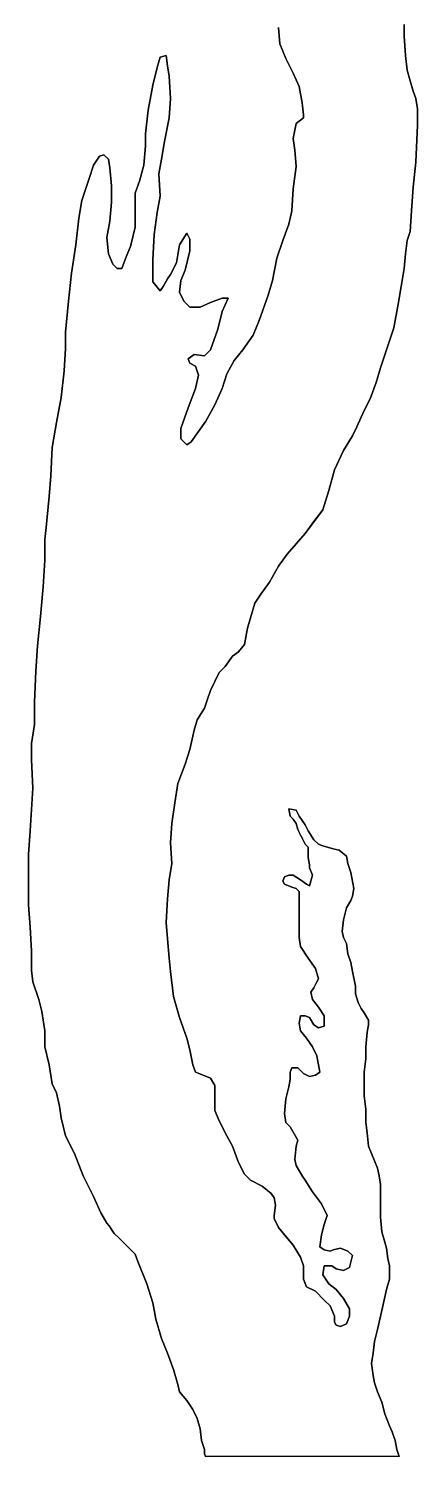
# Model space of a CAD drawing. Extents: x 708293 to 716990, y 4902010 to 4917550.
# Drawn here: x 712471 to 712734, y 4902010 to 4902975 of the extents above; entities that cross this region are included whole.
import ezdxf

# ---------------------------------------------------------------- set-up
doc = ezdxf.new("R2010")
doc.units = 0
for name, color, linetype in [('river-fill', 7, 'Continuous'), ('river_lake_canal', 7, 'Continuous'), ('swamps', 7, 'Continuous')]:
    doc.layers.add(name, color=color, linetype=linetype)

msp = doc.modelspace()

# ---------------------------------------------------------------- linework, layer by layer
at = {"layer": 'river-fill'}
for points in [[(712725.2, 4902977.72), (712725.2, 4902969.72), (712726.2, 4902956.72), (712727.2, 4902946.72), (712729.2, 4902939.72), (712731.2, 4902932.72), (712733.2, 4902927.72), (712734.2, 4902920.72), (712734.2, 4902909.72), (712733.2, 4902884.72), (712731.2, 4902867.72), (712730.2, 4902851.72), (712729.2, 4902837.72), (712727.2, 4902831.72), (712726.2, 4902822.72), (712725.2, 4902812.72), (712721.2, 4902788.72), (712718.2, 4902772.72), (712709.2, 4902745.72), (712706.2, 4902735.72), (712702.2, 4902724.72), (712698.2, 4902716.72), (712693.2, 4902705.72), (712690.2, 4902699.72), (712684.2, 4902689.72), (712678.2, 4902676.72), (712674.2, 4902662.72), (712670.2, 4902649.72), (712658.2, 4902633.72), (712646.2, 4902619.72), (712640.2, 4902611.72), (712634.2, 4902600.72), (712628.2, 4902592.72), (712624.2, 4902586.72), (712621.2, 4902576.72), (712619.2, 4902569.72), (712618.2, 4902563.72), (712617.2, 4902558.72), (712613.2, 4902553.72), (712609.2, 4902550.72), (712604.2, 4902543.72), (712600.2, 4902539.72), (712594.2, 4902527.72), (712592.2, 4902521.72), (712590.2, 4902515.72), (712585.2, 4902507.72), (712583.2, 4902500.72), (712580.2, 4902487.72), (712577.2, 4902477.72), (712572.2, 4902464.72), (712570.2, 4902451.72), (712568.2, 4902437.72), (712567.2, 4902424.72), (712568.2, 4902410.72), (712566.2, 4902399.72), (712565.2, 4902386.72), (712564.2, 4902370.72), (712565.2, 4902359.72)], [(712574.2, 4902704.72), (712574.2, 4902697.72), (712578.2, 4902693.72), (712581.2, 4902695.72), (712591.2, 4902709.72), (712597.2, 4902720.72), (712602.2, 4902731.72), (712605.2, 4902741.72), (712610.2, 4902750.72), (712616.2, 4902757.72), (712623.2, 4902767.72), (712627.2, 4902777.72), (712633.2, 4902794.72), (712636.2, 4902804.72), (712639.2, 4902819.72), (712643.2, 4902831.72), (712647.2, 4902842.72), (712649.2, 4902851.72), (712650.2, 4902866.72), (712652.2, 4902881.72), (712651.2, 4902892.72), (712650.2, 4902900.72), (712652.2, 4902910.72), (712657.2, 4902914.72), (712657.2, 4902916.72), (712656.2, 4902924.72), (712654.2, 4902935.72), (712650.2, 4902944.72), (712645.2, 4902954.72), (712641.2, 4902964.72), (712640.2, 4902975.72)], [(712474.2, 4902330.72), (712473.2, 4902338.72), (712473.2, 4902351.72), (712472.2, 4902367.72), (712471.2, 4902382.72), (712471.2, 4902416.72), (712472.2, 4902432.72), (712474.2, 4902461.72), (712473.2, 4902480.72), (712473.2, 4902491.72), (712475.2, 4902504.72), (712475.2, 4902519.72), (712476.2, 4902540.72), (712477.2, 4902557.72), (712479.2, 4902577.72), (712481.2, 4902597.72), (712482.2, 4902615.72), (712482.2, 4902629.72), (712483.2, 4902637.72), (712485.2, 4902658.72), (712486.2, 4902672.72), (712487.2, 4902691.72), (712490.2, 4902708.72), (712493.2, 4902725.72), (712495.2, 4902743.72), (712496.2, 4902758.72), (712496.2, 4902769.72), (712498.2, 4902790.72), (712500.2, 4902809.72), (712503.2, 4902828.72), (712505.2, 4902846.72), (712507.2, 4902858.72), (712512.2, 4902873.72), (712515.2, 4902882.72), (712519.2, 4902888.72), (712522.2, 4902889.72), (712525.2, 4902886.72), (712526.2, 4902880.72), (712527.2, 4902868.72), (712527.2, 4902857.72), (712526.2, 4902844.72), (712524.2, 4902833.72), (712525.2, 4902822.72), (712528.2, 4902815.72), (712531.2, 4902812.72), (712534.2, 4902812.72), (712537.2, 4902820.72), (712540.2, 4902827.72), (712543.2, 4902840.72), (712543.2, 4902863.72), (712546.2, 4902871.72), (712549.2, 4902882.72), (712550.2, 4902895.72), (712550.2, 4902903.72), (712552.2, 4902919.72), (712555.2, 4902936.72), (712558.2, 4902948.72), (712560.2, 4902955.72), (712564.2, 4902956.72), (712565.2, 4902949.72), (712566.2, 4902942.72), (712567.2, 4902927.72), (712566.2, 4902914.72), (712563.2, 4902898.72), (712561.2, 4902886.72), (712559.2, 4902876.72), (712560.2, 4902861.72), (712558.2, 4902850.72), (712556.2, 4902835.72), (712555.2, 4902818.72), (712555.2, 4902803.72), (712560.2, 4902797.72), (712562.2, 4902800.72), (712565.2, 4902805.72), (712567.2, 4902808.72), (712571.2, 4902816.72), (712573.2, 4902828.72), (712578.2, 4902836.72), (712580.2, 4902832.72), (712580.2, 4902824.72), (712577.2, 4902811.72), (712574.2, 4902804.72), (712573.2, 4902796.72), (712576.2, 4902790.72), (712580.2, 4902786.72), (712587.2, 4902786.72), (712594.2, 4902789.72), (712602.2, 4902792.72), (712606.2, 4902792.72), (712602.2, 4902783.72), (712599.2, 4902771.72), (712594.2, 4902757.72), (712590.2, 4902753.72), (712583.2, 4902754.72), (712579.2, 4902751.72), (712580.2, 4902748.72), (712584.2, 4902746.72), (712586.2, 4902740.72), (712584.2, 4902731.72), (712579.2, 4902718.72), (712574.2, 4902704.72)], [(712665.2, 4902339.72), (712660.2, 4902346.72), (712655.2, 4902354.72), (712654.2, 4902360.72), (712654.2, 4902372.72), (712654.2, 4902391.72), (712652.2, 4902393.72), (712649.2, 4902394.72), (712644.2, 4902396.72), (712643.2, 4902398.72), (712644.2, 4902401.72), (712647.2, 4902402.72), (712650.2, 4902402.72), (712655.2, 4902399.72), (712659.2, 4902396.72), (712661.2, 4902395.72), (712663.2, 4902402.72), (712661.2, 4902407.72), (712661.2, 4902409.72), (712660.2, 4902414.72), (712660.2, 4902421.72), (712658.2, 4902423.72), (712656.2, 4902427.72), (712653.2, 4902433.72), (712652.2, 4902437.72), (712650.2, 4902440.72), (712648.2, 4902442.72), (712647.2, 4902447.72), (712652.2, 4902446.72), (712654.2, 4902442.72), (712658.2, 4902436.72), (712660.2, 4902432.72), (712664.2, 4902426.72), (712667.2, 4902423.72), (712670.2, 4902422.72), (712677.2, 4902420.72), (712681.2, 4902419.72), (712686.2, 4902415.72), (712687.2, 4902410.72), (712689.2, 4902404.72), (712691.2, 4902393.72), (712690.2, 4902388.72), (712689.2, 4902385.72), (712686.2, 4902380.72), (712684.2, 4902372.72), (712683.2, 4902364.72), (712684.2, 4902360.72), (712686.2, 4902356.72), (712687.2, 4902349.72), (712689.2, 4902343.72), (712690.2, 4902337.72), (712692.2, 4902327.72), (712692.2, 4902322.72), (712694.2, 4902316.72), (712696.2, 4902312.72), (712698.2, 4902309.72), (712701.2, 4902304.72), (712701.2, 4902301.72), (712700.2, 4902296.72), (712699.2, 4902286.72), (712699.2, 4902278.72), (712698.2, 4902269.72), (712698.2, 4902253.72), (712699.2, 4902244.72), (712699.2, 4902235.72), (712700.2, 4902228.72), (712701.2, 4902219.72), (712703.2, 4902214.72), (712705.2, 4902209.72), (712707.2, 4902204.72), (712708.2, 4902199.72), (712709.2, 4902193.72), (712709.2, 4902181.72), (712709.2, 4902171.72), (712710.2, 4902161.72), (712712.2, 4902154.72), (712713.2, 4902150.72), (712714.2, 4902143.72), (712715.2, 4902138.72), (712715.2, 4902129.72), (712713.2, 4902122.72), (712710.2, 4902108.72), (712707.2, 4902095.72), (712705.2, 4902087.72), (712704.2, 4902079.72), (712703.2, 4902072.72), (712704.2, 4902064.72), (712705.2, 4902059.72), (712707.2, 4902053.72), (712710.2, 4902046.72), (712712.2, 4902038.72), (712715.2, 4902030.72), (712717.2, 4902026.72), (712719.2, 4902020.72), (712720.2, 4902014.72), (712721.92, 4902010)], [(712565.2, 4902359.72), (712566.2, 4902346.72), (712567.2, 4902337.72), (712569.2, 4902320.72), (712573.2, 4902306.72), (712578.2, 4902292.72), (712580.2, 4902284.72), (712582.2, 4902274.72), (712584.2, 4902269.72), (712589.2, 4902267.72), (712594.2, 4902265.72), (712597.2, 4902260.72), (712597.2, 4902243.72), (712600.2, 4902236.72), (712605.2, 4902226.72), (712609.2, 4902219.72), (712613.2, 4902208.72), (712617.2, 4902200.72), (712621.2, 4902196.72), (712629.2, 4902192.72), (712635.2, 4902187.72), (712637.2, 4902184.72), (712638.2, 4902179.72), (712637.2, 4902172.72), (712637.2, 4902170.72), (712640.2, 4902164.72), (712650.2, 4902152.72), (712655.2, 4902144.72), (712657.2, 4902138.72), (712657.2, 4902129.72), (712659.2, 4902124.72), (712665.2, 4902121.72), (712671.2, 4902115.72), (712675.2, 4902111.72), (712678.2, 4902104.72), (712678.2, 4902100.72), (712679.2, 4902098.72), (712682.2, 4902097.72), (712686.2, 4902099.72), (712688.2, 4902104.72), (712688.2, 4902109.72), (712684.2, 4902116.72), (712679.2, 4902122.72), (712674.2, 4902126.72), (712670.2, 4902132.72), (712671.2, 4902138.72), (712676.2, 4902138.72), (712679.2, 4902136.72), (712684.2, 4902135.72), (712688.2, 4902137.72), (712690.2, 4902145.72), (712687.2, 4902148.72), (712682.2, 4902150.72), (712677.2, 4902149.72), (712675.2, 4902148.72), (712671.2, 4902149.72), (712668.2, 4902151.72), (712669.2, 4902159.72), (712671.2, 4902166.72), (712673.2, 4902172.72), (712669.2, 4902180.72), (712663.2, 4902188.72), (712658.2, 4902196.72), (712656.2, 4902199.72), (712652.2, 4902206.72), (712651.2, 4902210.72), (712652.2, 4902219.72), (712653.2, 4902223.72), (712648.2, 4902232.72), (712645.2, 4902235.72), (712644.2, 4902241.72), (712645.2, 4902251.72), (712647.2, 4902259.72), (712648.2, 4902264.72), (712648.2, 4902269.72), (712649.2, 4902272.72), (712653.2, 4902272.72), (712657.2, 4902268.72), (712661.2, 4902266.72), (712665.2, 4902267.72), (712668.2, 4902269.72), (712666.2, 4902280.72), (712663.2, 4902286.72), (712659.2, 4902292.72), (712655.2, 4902297.72), (712654.2, 4902302.72), (712655.2, 4902307.72), (712658.2, 4902307.72), (712661.2, 4902306.72), (712664.2, 4902301.72), (712667.2, 4902299.72), (712671.2, 4902300.72), (712671.2, 4902307.72), (712667.2, 4902313.72), (712664.2, 4902317.72), (712663.2, 4902318.72), (712662.2, 4902323.72), (712664.2, 4902326.72), (712666.2, 4902330.72), (712667.2, 4902332.72), (712665.2, 4902339.72)], [(712590.85, 4902010), (712590.2, 4902011.72), (712590.2, 4902014.72), (712588.2, 4902020.72), (712587.2, 4902028.72), (712585.2, 4902035.72), (712582.2, 4902041.72), (712578.2, 4902047.72), (712573.2, 4902053.72), (712572.2, 4902058.72), (712569.2, 4902068.72), (712565.2, 4902079.72), (712561.2, 4902089.72), (712557.2, 4902102.72), (712555.2, 4902113.72), (712551.2, 4902126.72), (712545.2, 4902141.72), (712543.2, 4902146.72), (712539.2, 4902150.72), (712532.2, 4902157.72), (712529.2, 4902160.72), (712525.62, 4902165.74), (712524.2, 4902167.72), (712520.2, 4902174.72), (712515.2, 4902185.72), (712508.2, 4902199.72), (712502.2, 4902214.72), (712496.2, 4902226.72), (712493.2, 4902238.72), (712492.2, 4902246.72), (712490.2, 4902255.72), (712487.2, 4902261.72), (712485.2, 4902274.72), (712482.2, 4902286.72), (712482.2, 4902297.72), (712480.2, 4902310.72), (712478.2, 4902318.72), (712474.2, 4902330.72)]]:
    msp.add_lwpolyline(points, dxfattribs=at)
at = {"layer": 'river_lake_canal'}
for points in [[(712640.2, 4902975.72), (712641.2, 4902964.72), (712645.2, 4902954.72), (712650.2, 4902944.72), (712654.2, 4902935.72), (712656.2, 4902924.72), (712657.2, 4902916.72), (712657.2, 4902914.72), (712652.2, 4902910.72), (712650.2, 4902900.72), (712651.2, 4902892.72), (712652.2, 4902881.72), (712650.2, 4902866.72), (712649.2, 4902851.72), (712647.2, 4902842.72), (712643.2, 4902831.72), (712639.2, 4902819.72), (712636.2, 4902804.72), (712633.2, 4902794.72), (712627.2, 4902777.72), (712623.2, 4902767.72), (712616.2, 4902757.72), (712610.2, 4902750.72), (712605.2, 4902741.72), (712602.2, 4902731.72), (712597.2, 4902720.72), (712591.2, 4902709.72), (712586.2, 4902702.72), (712581.2, 4902695.72), (712578.2, 4902693.72), (712574.2, 4902697.72), (712574.2, 4902704.72), (712579.2, 4902718.72), (712584.2, 4902731.72), (712586.2, 4902740.72), (712584.2, 4902746.72), (712580.2, 4902748.72), (712579.2, 4902751.72), (712583.2, 4902754.72), (712590.2, 4902753.72), (712594.2, 4902757.72), (712599.2, 4902771.72), (712602.2, 4902783.72), (712606.2, 4902792.72), (712602.2, 4902792.72), (712594.2, 4902789.72), (712587.2, 4902786.72), (712580.2, 4902786.72), (712576.2, 4902790.72), (712573.2, 4902796.72), (712574.2, 4902804.72), (712577.2, 4902811.72), (712580.2, 4902824.72), (712580.2, 4902832.72), (712578.2, 4902836.72), (712573.2, 4902828.72), (712571.2, 4902816.72), (712567.2, 4902808.72), (712565.2, 4902805.72), (712562.2, 4902800.72), (712560.2, 4902797.72), (712555.2, 4902803.72), (712555.2, 4902818.72), (712556.2, 4902835.72), (712558.2, 4902850.72), (712560.2, 4902861.72), (712559.2, 4902876.72), (712561.2, 4902886.72), (712563.2, 4902898.72), (712566.2, 4902914.72), (712567.2, 4902927.72), (712566.2, 4902942.72), (712565.2, 4902949.72), (712564.2, 4902956.72), (712560.2, 4902955.72), (712558.2, 4902948.72), (712555.2, 4902936.72), (712552.2, 4902919.72), (712550.2, 4902903.72), (712550.2, 4902895.72), (712549.2, 4902882.72), (712546.2, 4902871.72), (712543.2, 4902863.72), (712543.2, 4902853.72), (712543.2, 4902840.72), (712540.2, 4902827.72), (712537.2, 4902820.72), (712534.2, 4902812.72), (712531.2, 4902812.72), (712528.2, 4902815.72), (712525.2, 4902822.72), (712524.2, 4902833.72), (712526.2, 4902844.72), (712527.2, 4902857.72), (712527.2, 4902868.72), (712526.2, 4902880.72), (712525.2, 4902886.72), (712522.2, 4902889.72), (712519.2, 4902888.72), (712515.2, 4902882.72), (712512.2, 4902873.72), (712507.2, 4902858.72), (712505.2, 4902846.72), (712503.2, 4902828.72), (712500.2, 4902809.72), (712498.2, 4902790.72), (712496.2, 4902769.72), (712496.2, 4902758.72), (712495.2, 4902743.72), (712493.2, 4902725.72), (712490.2, 4902708.72), (712487.2, 4902691.72), (712486.2, 4902672.72), (712485.2, 4902658.72), (712483.2, 4902637.72), (712482.2, 4902629.72), (712482.2, 4902615.72), (712481.2, 4902597.72), (712479.2, 4902577.72), (712477.2, 4902557.72), (712476.2, 4902540.72), (712475.2, 4902519.72), (712475.2, 4902504.72), (712473.2, 4902491.72), (712473.2, 4902480.72), (712474.2, 4902461.72), (712472.2, 4902432.72), (712471.2, 4902416.72), (712471.2, 4902399.72), (712471.2, 4902382.72), (712472.2, 4902367.72), (712473.2, 4902351.72), (712473.2, 4902338.72), (712474.2, 4902330.72), (712478.2, 4902318.72), (712480.2, 4902310.72), (712482.2, 4902297.72), (712482.2, 4902286.72), (712485.2, 4902274.72), (712487.2, 4902261.72), (712490.2, 4902255.72), (712492.2, 4902246.72), (712493.2, 4902238.72), (712496.2, 4902226.72), (712502.2, 4902214.72), (712508.2, 4902199.72), (712515.2, 4902185.72), (712520.2, 4902174.72), (712524.2, 4902167.72), (712525.62, 4902165.74)], [(712721.92, 4902010), (712720.2, 4902014.72), (712719.2, 4902020.72), (712717.2, 4902026.72), (712715.2, 4902030.72), (712712.2, 4902038.72), (712710.2, 4902046.72), (712707.2, 4902053.72), (712705.2, 4902059.72), (712704.2, 4902064.72), (712703.2, 4902072.72), (712704.2, 4902079.72), (712705.2, 4902087.72), (712707.2, 4902095.72), (712710.2, 4902108.72), (712713.2, 4902122.72), (712715.2, 4902129.72), (712715.2, 4902138.72), (712714.2, 4902143.72), (712713.2, 4902150.72), (712712.2, 4902154.72), (712710.2, 4902161.72), (712709.2, 4902171.72), (712709.2, 4902181.72), (712709.2, 4902193.72), (712708.2, 4902199.72), (712707.2, 4902204.72), (712705.2, 4902209.72), (712703.2, 4902214.72), (712701.2, 4902219.72), (712700.2, 4902228.72), (712699.2, 4902235.72), (712699.2, 4902244.72), (712698.2, 4902253.72), (712698.2, 4902262.72), (712698.2, 4902269.72), (712699.2, 4902278.72), (712699.2, 4902286.72), (712700.2, 4902296.72), (712701.2, 4902301.72), (712701.2, 4902304.72), (712698.2, 4902309.72), (712696.2, 4902312.72), (712694.2, 4902316.72), (712692.2, 4902322.72), (712692.2, 4902327.72), (712690.2, 4902337.72), (712689.2, 4902343.72), (712687.2, 4902349.72), (712686.2, 4902356.72), (712684.2, 4902360.72), (712683.2, 4902364.72), (712684.2, 4902372.72), (712686.2, 4902380.72), (712689.2, 4902385.72), (712690.2, 4902388.72), (712691.2, 4902393.72), (712689.2, 4902404.72), (712687.2, 4902410.72), (712686.2, 4902415.72), (712681.2, 4902419.72), (712677.2, 4902420.72), (712670.2, 4902422.72), (712667.2, 4902423.72), (712664.2, 4902426.72), (712660.2, 4902432.72), (712658.2, 4902436.72), (712654.2, 4902442.72), (712652.2, 4902446.72), (712647.2, 4902447.72), (712648.2, 4902442.72), (712650.2, 4902440.72), (712652.2, 4902437.72), (712653.2, 4902433.72), (712655.2, 4902429.72), (712656.2, 4902427.72), (712658.2, 4902423.72), (712660.2, 4902421.72), (712660.2, 4902419.72), (712660.2, 4902414.72), (712661.2, 4902409.72), (712661.2, 4902407.72), (712663.2, 4902402.72), (712661.2, 4902395.72), (712659.2, 4902396.72), (712655.2, 4902399.72), (712650.2, 4902402.72), (712647.2, 4902402.72), (712644.2, 4902401.72), (712643.2, 4902398.72), (712644.2, 4902396.72), (712649.2, 4902394.72), (712652.2, 4902393.72), (712654.2, 4902391.72), (712654.2, 4902383.72), (712654.2, 4902372.72), (712654.2, 4902360.72), (712655.2, 4902354.72), (712660.2, 4902346.72), (712665.2, 4902339.72), (712667.2, 4902332.72), (712666.2, 4902330.72), (712664.2, 4902326.72), (712662.2, 4902323.72), (712663.2, 4902318.72), (712664.2, 4902317.72), (712667.2, 4902313.72), (712671.2, 4902307.72), (712671.2, 4902303.72), (712671.2, 4902300.72), (712667.2, 4902299.72), (712664.2, 4902301.72), (712661.2, 4902306.72), (712658.2, 4902307.72), (712655.2, 4902307.72), (712654.2, 4902302.72), (712655.2, 4902297.72), (712659.2, 4902292.72), (712663.2, 4902286.72), (712666.2, 4902280.72), (712668.2, 4902269.72), (712665.2, 4902267.72), (712661.2, 4902266.72), (712657.2, 4902268.72), (712653.2, 4902272.72), (712649.2, 4902272.72), (712648.2, 4902269.72), (712648.2, 4902264.72), (712647.2, 4902259.72), (712645.2, 4902251.72), (712644.2, 4902241.72), (712645.2, 4902235.72), (712648.2, 4902232.72), (712653.2, 4902223.72), (712652.2, 4902219.72), (712651.2, 4902210.72), (712652.2, 4902206.72), (712656.2, 4902199.72), (712658.2, 4902196.72), (712663.2, 4902188.72), (712669.2, 4902180.72), (712673.2, 4902172.72), (712671.2, 4902166.72), (712669.2, 4902159.72), (712668.2, 4902151.72), (712671.2, 4902149.72), (712675.2, 4902148.72), (712677.2, 4902149.72), (712682.2, 4902150.72), (712687.2, 4902148.72), (712690.2, 4902145.72), (712689.2, 4902141.72), (712688.2, 4902137.72), (712684.2, 4902135.72), (712679.2, 4902136.72), (712676.2, 4902138.72), (712671.2, 4902138.72), (712670.2, 4902132.72), (712674.2, 4902126.72), (712679.2, 4902122.72), (712684.2, 4902116.72), (712688.2, 4902109.72), (712688.2, 4902104.72), (712686.2, 4902099.72), (712682.2, 4902097.72), (712679.2, 4902098.72), (712678.2, 4902100.72), (712678.2, 4902104.72), (712675.2, 4902111.72), (712671.2, 4902115.72), (712665.2, 4902121.72), (712659.2, 4902124.72), (712657.2, 4902129.72), (712657.2, 4902135.72), (712657.2, 4902138.72), (712655.2, 4902144.72), (712650.2, 4902152.72), (712645.2, 4902158.72), (712640.2, 4902164.72), (712637.2, 4902170.72), (712637.2, 4902172.72), (712638.2, 4902179.72), (712637.2, 4902184.72), (712635.2, 4902187.72), (712629.2, 4902192.72), (712621.2, 4902196.72), (712617.2, 4902200.72), (712613.2, 4902208.72), (712609.2, 4902219.72), (712605.2, 4902226.72), (712600.2, 4902236.72), (712597.2, 4902243.72), (712597.2, 4902253.72), (712597.2, 4902260.72), (712594.2, 4902265.72), (712589.2, 4902267.72), (712584.2, 4902269.72), (712582.2, 4902274.72), (712580.2, 4902284.72), (712578.2, 4902292.72), (712573.2, 4902306.72), (712569.2, 4902320.72), (712567.2, 4902337.72), (712566.2, 4902346.72), (712565.2, 4902359.72), (712564.2, 4902370.72), (712565.2, 4902386.72), (712566.2, 4902399.72), (712568.2, 4902410.72), (712567.2, 4902424.72), (712568.2, 4902437.72), (712570.2, 4902451.72), (712572.2, 4902464.72), (712577.2, 4902477.72), (712580.2, 4902487.72), (712583.2, 4902500.72), (712585.2, 4902507.72), (712590.2, 4902515.72), (712592.2, 4902521.72), (712594.2, 4902527.72), (712600.2, 4902539.72), (712604.2, 4902543.72), (712609.2, 4902550.72), (712613.2, 4902553.72), (712617.2, 4902558.72), (712618.2, 4902563.72), (712619.2, 4902569.72), (712621.2, 4902576.72), (712624.2, 4902586.72), (712628.2, 4902592.72), (712634.2, 4902600.72), (712640.2, 4902611.72), (712646.2, 4902619.72), (712658.2, 4902633.72), (712664.2, 4902641.72), (712670.2, 4902649.72), (712674.2, 4902662.72), (712678.2, 4902676.72), (712684.2, 4902689.72), (712690.2, 4902699.72), (712693.2, 4902705.72), (712698.2, 4902716.72), (712702.2, 4902724.72), (712706.2, 4902735.72), (712709.2, 4902745.72), (712713.2, 4902757.72), (712718.2, 4902772.72), (712721.2, 4902788.72), (712723.2, 4902800.72), (712725.2, 4902812.72), (712726.2, 4902822.72), (712727.2, 4902831.72), (712729.2, 4902837.72), (712730.2, 4902851.72), (712731.2, 4902867.72), (712733.2, 4902884.72), (712734.2, 4902909.72), (712734.2, 4902920.72), (712733.2, 4902927.72), (712731.2, 4902932.72), (712729.2, 4902939.72), (712727.2, 4902946.72), (712726.2, 4902956.72), (712725.2, 4902969.72), (712725.2, 4902977.72)], [(712525.62, 4902165.74), (712529.2, 4902160.72), (712532.2, 4902157.72), (712539.2, 4902150.72), (712543.2, 4902146.72), (712545.2, 4902141.72), (712551.2, 4902126.72), (712555.2, 4902113.72), (712557.2, 4902102.72), (712561.2, 4902089.72), (712565.2, 4902079.72), (712569.2, 4902068.72), (712572.2, 4902058.72), (712573.2, 4902053.72), (712578.2, 4902047.72), (712582.2, 4902041.72), (712585.2, 4902035.72), (712587.2, 4902028.72), (712588.2, 4902020.72), (712590.2, 4902014.72), (712590.2, 4902011.72), (712590.85, 4902010)]]:
    msp.add_lwpolyline(points, dxfattribs=at)
at = {"layer": 'swamps'}
msp.add_lwpolyline([(712721.92, 4902010), (712590.85, 4902010)], dxfattribs=at)

doc.saveas('drawing.dxf')
